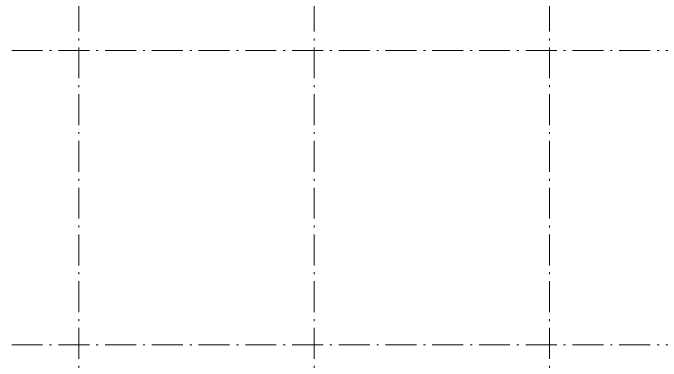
# Model space of a CAD drawing. Header units: metres. Extents: x -55 to 260, y -121 to 64.
# Drawn here: x 118.52 to 152.08, y -46.55 to -28.54 of the extents above; entities that cross this region are included whole.
import ezdxf

# ---------------------------------------------------------------- set-up
doc = ezdxf.new("R2010")
doc.units = ezdxf.units.M
doc.linetypes.add('01_Grid', pattern=[2.32, 1.6, -0.36, 0, -0.36])
doc.layers.add('03EJES-1', color=1, linetype='01_Grid', lineweight=5)

msp = doc.modelspace()

# ---------------------------------------------------------------- linework, layer by layer
at = {"layer": '03EJES-1'}
for p, q in [((121.92, -60.96), (121.92, 60.3168)), ((134.112, -60.96), (134.112, 60.3168)), ((146.304, -60.96), (146.304, 60.3168)), ((195.072, -30.48), (-51.4051, -30.48)), ((195.072, -45.72), (-51.4051, -45.72))]:
    msp.add_line(p, q, dxfattribs=at)

doc.saveas('drawing.dxf')
